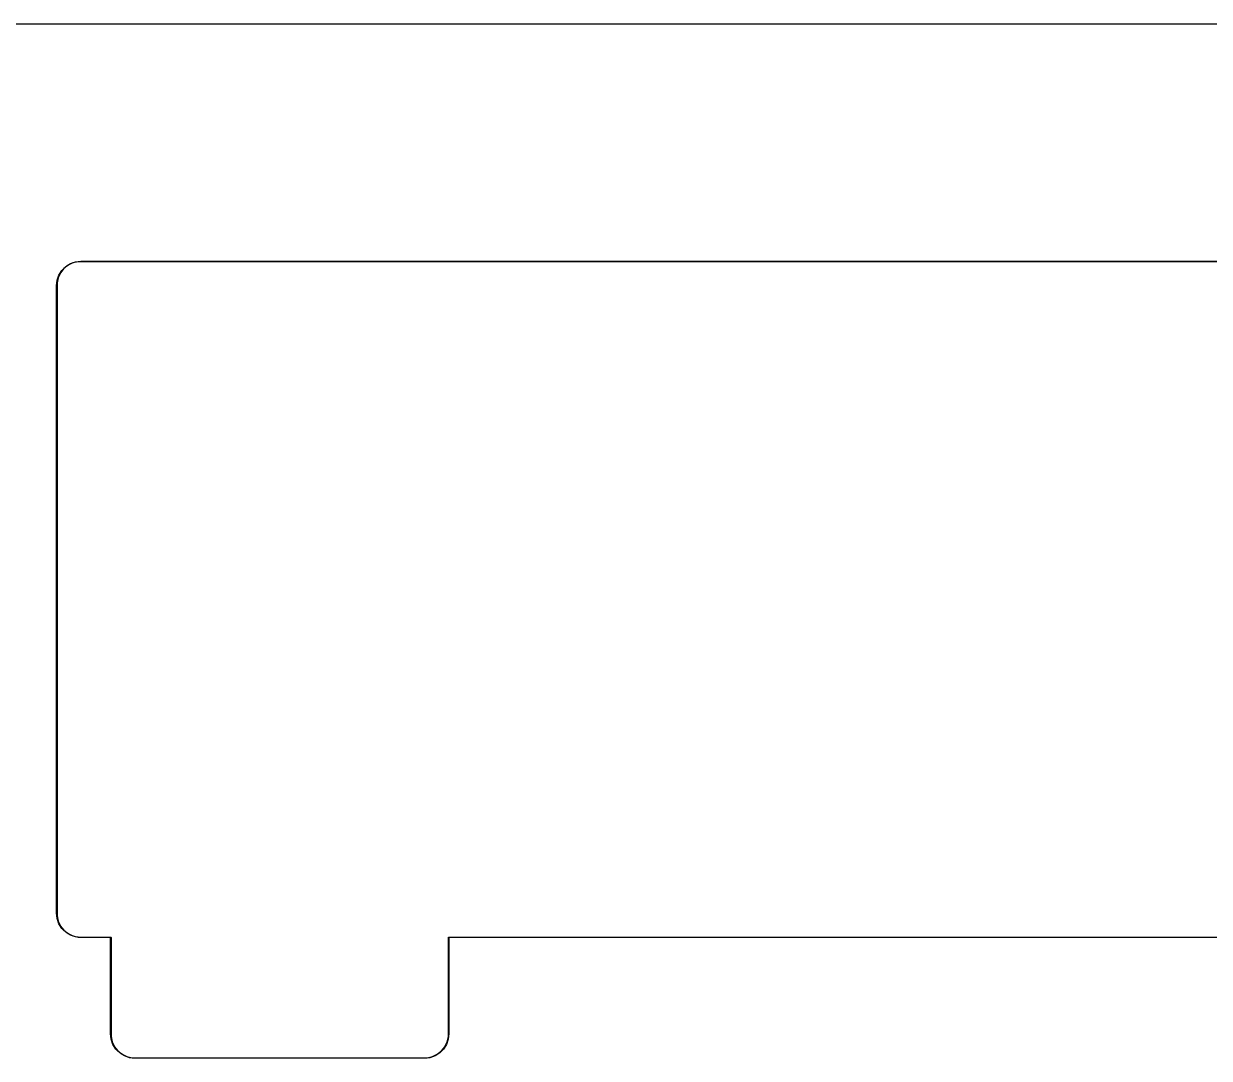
# Model space of a CAD drawing. Extents: x 16 to 355, y -142 to -18.
# Drawn here: x 305.8 to 330.37, y -45.09 to -23.66 of the extents above; entities that cross this region are included whole.
import ezdxf

# ---------------------------------------------------------------- set-up
doc = ezdxf.new("R2010")
doc.units = 0
doc.layers.add('BLACK', color=7, linetype='CONTINUOUS')

msp = doc.modelspace()

# ---------------------------------------------------------------- linework, layer by layer
at = {"layer": 'BLACK', "linetype": 'CONTINUOUS'}
for p, q in [((262.375, -23.6638), (332.168, -23.6638)), ((332.168, -23.6738), (262.375, -23.6738)), ((306.637, -28.7366), (306.567, -28.8238)), ((306.594, -28.7739), (306.674, -28.694)), ((306.724, -28.667), (306.637, -28.7366)), ((306.674, -28.694), (306.77, -28.6338)), ((306.824, -28.6186), (306.724, -28.667)), ((306.77, -28.6338), (306.877, -28.5965)), ((306.933, -28.5938), (306.824, -28.6186)), ((306.877, -28.5965), (306.989, -28.5838)), ((306.989, -28.5938), (306.933, -28.5938)), ((306.989, -28.5838), (306.989, -28.5838)), ((306.989, -28.5838), (339.039, -28.5838)), ((306.989, -28.5938), (306.989, -28.5938)), ((339.039, -28.5938), (306.989, -28.5938)), ((306.484, -29.0888), (306.497, -28.9764)), ((306.519, -28.9243), (306.494, -29.033)), ((306.497, -28.9764), (306.534, -28.8697)), ((306.567, -28.8238), (306.519, -28.9243)), ((306.534, -28.8697), (306.594, -28.7739)), ((306.484, -42.0888), (306.484, -29.0888)), ((306.484, -29.0888), (306.484, -29.0888)), ((306.494, -29.033), (306.494, -29.0888)), ((306.494, -29.0888), (306.494, -29.0888)), ((306.494, -29.0888), (306.494, -42.0888)), ((306.497, -42.2012), (306.484, -42.0888)), ((306.484, -42.0888), (306.484, -42.0888)), ((306.494, -42.0888), (306.494, -42.0888)), ((306.494, -42.0888), (306.494, -42.1446)), ((306.494, -42.1446), (306.519, -42.2533)), ((306.534, -42.3079), (306.497, -42.2012)), ((306.519, -42.2533), (306.567, -42.3538)), ((306.594, -42.4036), (306.534, -42.3079)), ((306.567, -42.3538), (306.637, -42.441)), ((306.674, -42.4836), (306.594, -42.4036)), ((306.637, -42.441), (306.724, -42.5106)), ((306.77, -42.5438), (306.674, -42.4836)), ((306.724, -42.5106), (306.824, -42.559)), ((306.877, -42.5811), (306.77, -42.5438)), ((306.824, -42.559), (306.933, -42.5838)), ((306.989, -42.5938), (306.877, -42.5811)), ((306.933, -42.5838), (306.989, -42.5838)), ((306.989, -42.5838), (307.608, -42.5838)), ((307.603, -42.5938), (306.989, -42.5938)), ((307.603, -44.5887), (307.603, -42.5938)), ((307.608, -42.5838), (307.612, -42.5853)), ((307.612, -42.5853), (307.613, -42.5888)), ((307.613, -42.5888), (307.613, -44.5887)), ((314.603, -42.5888), (314.605, -42.5853)), ((314.603, -44.5887), (314.603, -42.5888)), ((314.605, -42.5853), (314.608, -42.5838)), ((314.608, -42.5838), (331.42, -42.5838)), ((331.415, -42.5938), (314.613, -42.5938)), ((314.613, -42.5938), (314.613, -44.5887)), ((307.616, -44.7011), (307.603, -44.5887)), ((307.603, -44.5887), (307.603, -44.5887)), ((307.613, -44.5887), (307.613, -44.5887)), ((307.613, -44.5887), (307.613, -44.6445)), ((307.613, -44.6445), (307.638, -44.7532)), ((307.653, -44.8078), (307.616, -44.7011)), ((314.6, -44.7011), (314.563, -44.8078)), ((314.578, -44.7532), (314.603, -44.6445)), ((314.613, -44.5887), (314.6, -44.7011)), ((314.603, -44.6445), (314.603, -44.5887)), ((307.638, -44.7532), (307.686, -44.8537)), ((307.713, -44.9036), (307.653, -44.8078)), ((307.686, -44.8537), (307.756, -44.9409)), ((307.793, -44.9835), (307.713, -44.9036)), ((307.756, -44.9409), (307.843, -45.0105)), ((314.373, -45.0105), (314.46, -44.9409)), ((314.503, -44.9035), (314.423, -44.9835)), ((314.46, -44.9409), (314.53, -44.8537)), ((314.563, -44.8078), (314.503, -44.9035)), ((314.53, -44.8537), (314.578, -44.7532)), ((307.889, -45.0437), (307.793, -44.9835)), ((307.843, -45.0105), (307.944, -45.0589)), ((307.996, -45.081), (307.889, -45.0437)), ((307.944, -45.0589), (308.052, -45.0837)), ((308.108, -45.0937), (307.996, -45.081)), ((308.052, -45.0837), (308.108, -45.0837)), ((308.108, -45.0837), (314.108, -45.0837)), ((314.108, -45.0937), (308.108, -45.0937)), ((314.221, -45.081), (314.108, -45.0937)), ((314.108, -45.0837), (314.108, -45.0837)), ((314.108, -45.0837), (314.164, -45.0837)), ((314.108, -45.0937), (314.108, -45.0937)), ((314.108, -45.0937), (314.108, -45.0937)), ((314.108, -45.0937), (314.108, -45.0937)), ((314.164, -45.0837), (314.273, -45.0589)), ((314.327, -45.0437), (314.221, -45.081)), ((314.273, -45.0589), (314.373, -45.0105)), ((314.423, -44.9835), (314.327, -45.0437))]:
    msp.add_line(p, q, dxfattribs=at)

doc.saveas('drawing.dxf')
